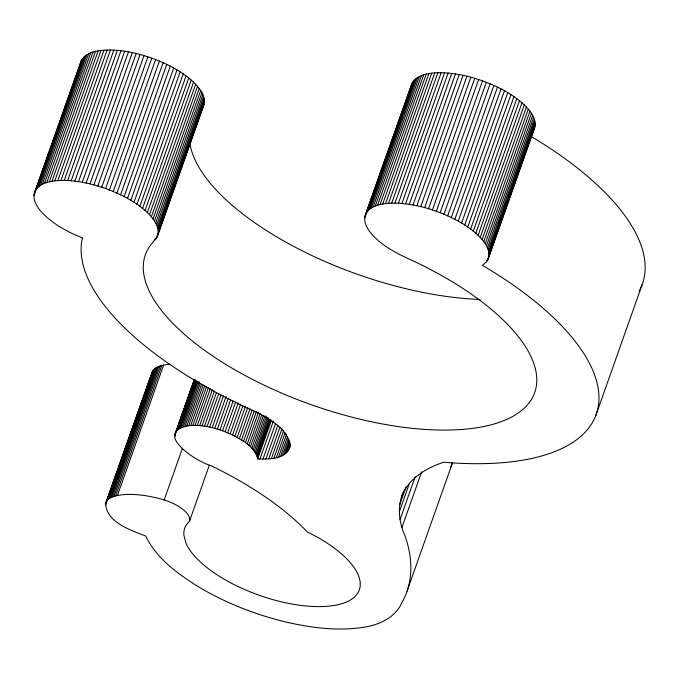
<?xml version="1.0" encoding="UTF-8"?>
<svg xmlns="http://www.w3.org/2000/svg" width="679" height="679" viewBox="0 0 679 679"><rect width="100%" height="100%" fill="white"/><g stroke="black" fill="none" stroke-linecap="round" stroke-linejoin="round"><path stroke-width="1.02" d="M169.962 364.233A64.726 26.948 19.5 0 0 163.597 365.124C159.124 365.939 153.912 367.721 152.062 372.296L105.882 502.715C104.846 521.727 131.302 530.503 145.671 536.003C156.586 558.724 178.034 574.035 198.854 587.038C225.25 602.723 254.107 614.13 283.881 621.531C309.819 627.659 336.92 631.411 363.477 627.286C378.865 625.07 394.957 617.924 401.662 603.079A394.932 164.403 19.5 0 0 404.956 535.731C398.726 521.99 397.13 505.779 403.445 491.766M209.336 465.191L189.594 520.937L185.995 525.334A92.599 38.542 19.5 0 0 183.848 534.814L185.885 542.954A92.599 38.542 19.5 0 0 198.93 560.625L202.172 563.612A92.599 38.542 19.5 0 0 330.198 606.008L334.255 605.439A92.599 38.542 19.5 0 0 359.216 577.693L358.198 574.901A92.599 38.542 19.5 0 0 307.307 531.954A217.619 90.596 19.5 0 0 210.863 465.624C196.969 461.949 152.028 433.151 188.745 425.665C203.861 424.282 218.969 428.644 232.566 434.967C242.59 440.348 255.049 446.858 257.68 458.953C268.782 459.191 287.183 459.725 289.891 445.721C288.422 429.841 271.99 420.955 259.607 413.766A57.893 24.104 19.5 0 0 246.579 407.901L238.1 403.632A271.744 113.121 19.5 0 1 82.167 239.084L82.762 238.023C68.146 232.218 53.802 224.647 42.701 213.308C37.192 207.502 31.192 198.641 35.376 190.493L81.556 60.083C87.701 50.806 100.356 50.144 110.431 49.991C125.921 50.314 141.181 54.074 155.61 59.574C170.225 65.379 184.561 72.95 195.662 84.289C201.179 90.103 207.18 98.956 202.996 107.104L156.815 237.523L150.882 244.661A206.501 85.961 19.5 0 0 277.974 391.537A206.501 85.961 19.5 0 0 523.993 408.427A206.501 85.961 19.5 0 0 417.509 262.968C402.766 256.144 387.437 249.549 375.555 238.134C369.529 232.21 362.552 223.807 365.395 214.759L411.584 84.349C416.032 74.605 428.424 73.196 437.887 72.721C453.114 72.449 468.204 75.836 482.514 80.852C497.648 86.394 512.424 93.838 524.307 104.889C530.324 110.813 537.301 119.215 534.458 128.263L488.269 258.674L486.597 261.695L482.328 265.464L484.781 266.728A271.744 113.121 19.5 0 1 597.91 408.317A271.744 113.121 19.5 0 1 443.76 462.204C425.971 468.06 407.578 479.034 401.323 497.741M80.13 64.997L80.36 63.274M35.376 190.493C41.521 181.225 54.176 180.555 64.25 180.402C79.74 180.724 95.001 184.484 109.429 189.984C124.036 195.798 138.38 203.369 149.482 214.7C154.999 220.514 160.999 229.375 156.815 237.523M151.587 374.536L152.062 372.296M410.88 87.71L411.584 84.349M365.395 214.759C369.851 205.016 382.243 203.607 391.698 203.14C406.933 202.86 422.024 206.246 436.334 211.271C451.459 216.813 466.235 224.248 478.118 235.299C484.144 241.223 491.121 249.634 488.269 258.674M34.179 193.693L81.556 60.083M33.95 195.416L38.533 182.473M39.238 180.478L49.109 152.605M50.874 147.632L56.866 130.708M58.275 126.718L65.676 105.814M66.381 103.828L75.199 78.934M78.017 70.972L79.782 65.99M36.326 189.034L82.515 58.623M37.523 187.667L83.704 57.257M38.949 186.411L85.13 56.001M40.596 185.257L86.776 54.846M42.463 184.221L88.643 53.811M44.542 183.305L90.731 52.894M46.826 182.507L93.015 52.088M49.304 181.828L95.493 51.417M51.969 181.285L98.149 50.874M54.804 180.869L100.993 50.45M57.808 180.58L103.989 50.17M60.957 180.427L107.138 50.008M64.25 180.402L110.431 49.991M67.662 180.512L113.843 50.102M71.193 180.758L117.374 50.339M74.817 181.132L120.998 50.713M78.526 181.632L124.707 51.214M82.303 182.261L128.484 51.85M86.14 183.016L132.32 52.606M90.01 183.899L136.19 53.48M93.906 184.892L140.086 54.481M97.81 186.004L143.99 55.593M101.714 187.226L147.895 56.815M105.585 188.558L151.773 58.148M109.429 189.984L155.61 59.574M113.215 191.512L159.395 61.093M116.932 193.125L163.113 62.706M120.565 194.822L166.754 64.403M124.104 196.587L170.293 66.177M127.533 198.429L173.722 68.01M130.843 200.33L177.024 69.912M134.009 202.283L180.19 71.872M137.031 204.286L183.211 73.867M139.882 206.323L186.071 75.912M142.573 208.394L188.754 77.983M145.068 210.49L191.249 80.071M147.377 212.595L193.557 82.176M149.482 214.7L195.662 84.289M151.375 216.813L197.555 86.394M153.055 218.91L199.236 88.499M154.506 220.989L200.687 90.57M155.729 223.035L201.909 92.624M156.713 225.055L202.894 94.636M157.46 227.024L203.641 96.613M157.961 228.942L204.141 98.531M154.659 240.341L155.364 238.354M158.224 230.809L204.404 100.39M155.856 238.983L156.56 236.988M159.735 228.034L162.196 221.065M163.962 216.083L166.431 209.115M169.249 201.154L173.832 188.21M178.068 176.26L181.938 165.311M187.582 149.38L189.348 144.406M190.4 141.419L193.574 132.456M196.392 124.495L200.976 111.551M158.232 232.6L204.413 102.19M157.528 235.961L204.184 103.912M105.559 503.81L152.537 371.26M105.406 504.955L153.174 370.293M105.882 502.715L107.791 499.795L153.972 369.376M107.791 499.795L108.733 498.955L154.922 368.544M108.733 498.955L109.837 498.191L156.017 367.772M109.837 498.191L111.084 497.495L157.265 367.084M111.084 497.495L112.468 496.884L158.648 366.473M112.468 496.884L113.987 496.349L160.168 365.939M113.987 496.349L115.642 495.908L161.823 365.489M115.642 495.908L117.416 495.543L163.597 365.124M175.004 434.212L194.355 379.357M175.802 432.082L194.483 379.323M174.851 435.358L194.593 379.612M176.438 431.106L194.415 380.342M174.859 436.555L175.564 434.568M178.034 427.6L179.095 424.613M185.435 406.687L187.905 399.719M177.227 430.197L195.213 379.425M178.178 429.366L195.459 380.579M179.281 428.593L196.206 380.809M180.521 427.906L197.097 381.114M181.913 427.295L198.124 381.496M183.432 426.76L199.295 381.963M185.087 426.31L200.246 383.499M186.861 425.945L201.663 384.136M188.745 425.665L203.199 384.849M189.594 520.937A28.221 11.747 19.5 0 0 164.174 499.948L182.507 448.182M190.748 425.478L204.846 385.655M192.844 425.377L206.594 386.546M195.043 425.36L208.436 387.531M197.317 425.427L210.354 388.6M199.668 425.589L212.357 389.754M202.079 425.843L214.42 391.002M204.549 426.174L216.542 392.326M207.07 426.599L218.706 393.744M209.624 427.099L220.904 395.246M212.204 427.685L223.484 395.832M214.802 428.356L226.082 396.494M217.407 429.094L228.331 398.233M220.004 429.909L230.58 400.041M222.585 430.792L233.16 400.924M225.139 431.742L235.723 401.883M227.669 432.761L238.244 402.893M230.147 433.839L240.722 403.971M232.566 434.967L242.793 406.093M234.926 436.147L245.501 406.28M237.209 437.369L247.784 407.502M239.415 438.634L249.991 408.766M241.529 439.941L252.104 410.074M243.532 441.274L254.116 411.406M245.442 442.632L256.365 411.771M247.224 444.007L258.512 412.153M248.896 445.407L260.176 413.545M250.432 446.807L261.712 414.954M251.833 448.216L263.469 415.361M253.097 449.617L265.082 415.769M254.209 451.017L266.55 416.176M255.177 452.401L267.518 417.56M255.991 453.767L268.689 417.933M256.654 455.108L269.342 419.274M257.146 456.424L270.191 419.588M257.485 457.705L270.879 419.877M257.68 458.953L271.074 421.116M259.981 458.945L273.374 421.107M263.011 459.038L275.699 423.195M265.93 459.021L277.915 425.173M268.723 458.877L280.003 427.023M271.388 458.622L281.963 428.763M273.9 458.257L283.771 430.384M276.268 457.773L285.078 432.879M278.466 457.171L286.572 434.271M364.929 216.406L412.297 82.796M364.691 218.12L413.256 81.327M280.486 456.466L287.54 436.555M368.264 210.38L414.453 79.969M282.337 455.651L288.329 438.727M369.69 209.124L415.871 78.705M283.992 454.726L289.279 439.797M371.337 207.969L417.526 77.559M285.46 453.708L289.687 441.757M373.212 206.934L419.393 76.523M286.725 452.587L290.247 442.632M287.777 451.382L290.247 444.414M288.626 450.084L290.391 445.101M289.262 448.7L290.323 445.713M375.292 206.017L421.472 75.598M377.575 205.219L423.755 74.8M380.053 204.54L426.234 74.13M382.71 203.997L428.899 73.578M385.553 203.581L431.734 73.162M388.549 203.293L434.73 72.874M391.698 203.14L437.887 72.721M394.991 203.114L441.172 72.695M398.403 203.225L444.592 72.806M401.934 203.462L448.115 73.052M405.558 203.836L451.739 73.425M409.267 204.345L455.448 73.926M413.044 204.973L459.233 74.563M416.881 205.729L463.061 75.318M420.751 206.611L466.94 76.192M424.655 207.604L470.836 77.194M428.559 208.716L474.74 78.306M432.455 209.938L478.636 79.528M436.334 211.271L482.514 80.852M440.17 212.697L486.351 82.286M443.956 214.225L490.136 83.806M447.673 215.837L493.854 85.418M451.314 217.526L497.495 87.116M454.854 219.3L501.034 88.89M458.283 221.142L504.463 90.723M461.584 223.043L507.765 92.624M464.75 224.995L510.939 94.585M467.772 226.998L513.952 96.579M470.632 229.035L516.812 98.625M473.314 231.106L519.494 100.687M475.818 233.194L521.998 102.784M478.118 235.299L524.307 104.889M480.223 237.412L526.412 107.002M482.124 239.526L528.304 109.107M483.796 241.622L529.976 111.203M485.247 243.702L531.428 113.283M486.47 245.747L532.65 115.337M487.454 247.767L533.635 117.348M488.201 249.736L534.381 119.326M488.702 251.654L534.882 121.244M404.09 491.206L404.794 489.219M399.719 504.684L406.067 486.767M488.965 253.522L535.145 123.103M486.597 261.695L487.658 258.707M489.067 254.727L494.354 239.789M497.877 229.833L501.756 218.884M507.4 202.953L509.87 195.985M510.922 192.997L513.392 186.029M516.21 178.068L521.497 163.138M525.733 151.188L528.899 142.225M488.982 255.312L535.162 124.902M487.556 260.227L534.933 126.617M399.286 511.991L409.505 483.117M400.016 519.63L415.175 476.819M401.909 527.558L421.651 471.803M407.077 591.112L452.554 462.688M595.933 415.158L642.113 284.739M534.458 128.263L532.777 131.276M117.416 495.543A64.726 26.948 19.5 0 1 164.174 499.948M480.18 299.481A206.501 85.961 19.5 0 1 189.891 143.04M530.961 136.318A271.744 113.121 19.5 0 1 639.126 291.215M452.579 462.594A394.932 164.403 19.5 0 1 450.635 467.254"/></g></svg>
